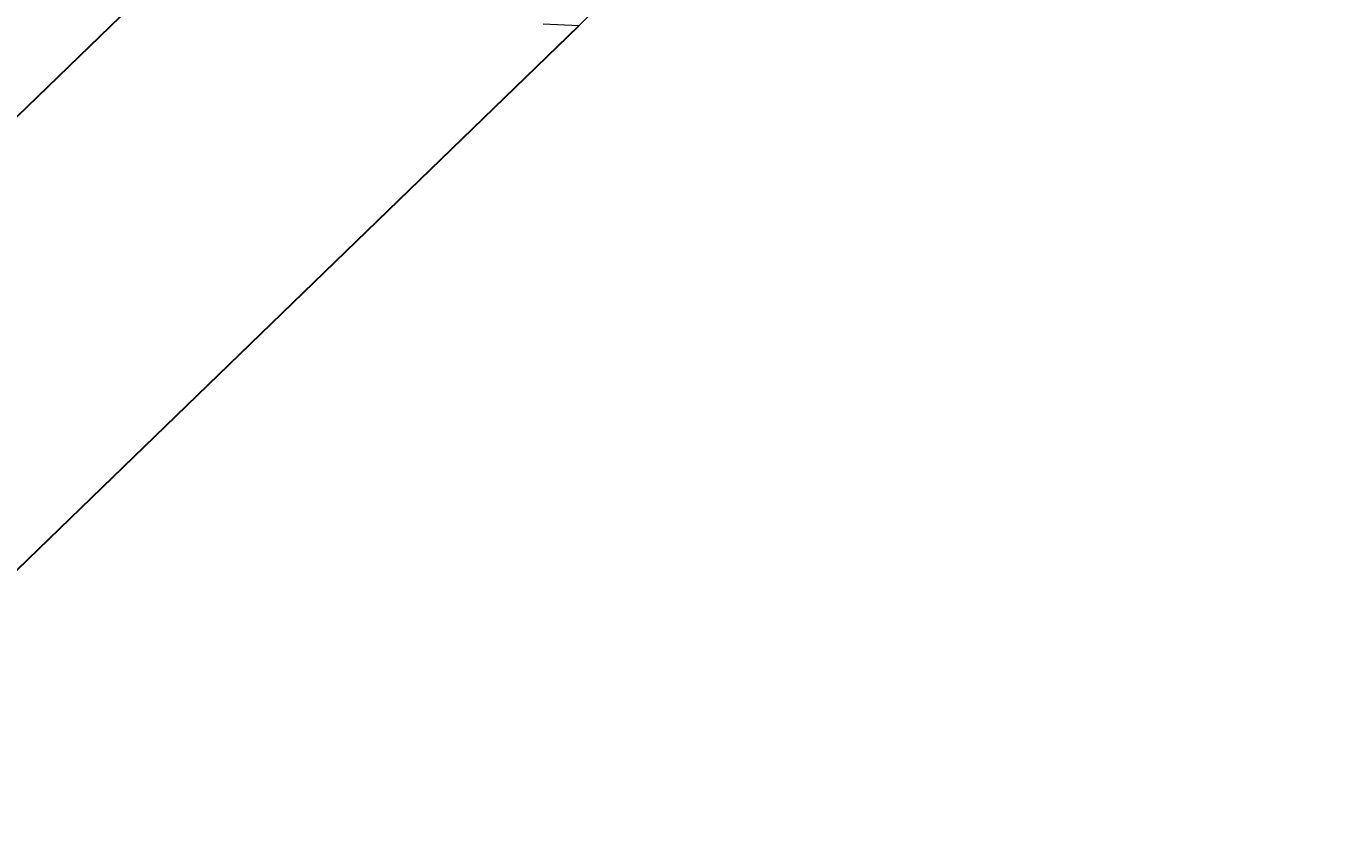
# Model space of a CAD drawing. Header units: millimetres. Extents: x 0 to 8967983, y -224399 to 13801.
# Drawn here: x 72668.2 to 72746.2, y -14872.1 to -14823.8 of the extents above; entities that cross this region are included whole.
import ezdxf
from ezdxf import colors
from ezdxf.entities.mleader import LeaderData, LeaderLine
from ezdxf.math import Vec2, Vec3

# ---------------------------------------------------------------- set-up
doc = ezdxf.new("R2010")
doc.units = ezdxf.units.MM
doc.header["$LTSCALE"] = 10
doc.layers.add('АР_Перегородки витражные', color=152, linetype='Continuous', lineweight=13)
doc.layers.add('Архитектура', color=251, linetype='Continuous')
doc.layers.add('Тонкая', color=7, linetype='Continuous')
doc.layers.get('0').off()
doc.layers.get('0').freeze()
doc.styles.add('ISOCPEUR', font='isocpeur.TTF', dxfattribs={"width": 0.7})

# ---------------------------------------------------------------- blocks, each defined once
blk = doc.blocks.new('_DOTSMALL')
at = {"color": 0, "linetype": 'ByBlock', "const_width": 0.5}
blk.add_lwpolyline([(-0.0625, 0, 1), (0.0625, 0, 1)], format="xyb", close=True, dxfattribs=at)
blk = doc.blocks.new('стойка витр.')
at = {"lineweight": 0, "ltscale": 100, "transparency": 33554687}
blk.add_lwpolyline([(-91.4479567084054, -1.960141251613095), (-69.79711318280897, -59.05493725829001), (-67.79633972485317, -59.86096016635565)], dxfattribs=at)
blk = doc.blocks.new('A$Cf7573d2c')
at = {"layer": 'АР_Перегородки витражные', "rotation": 80.28340479355269}
blk.add_blockref('стойка витр.', (29.17858439369593, -60.01344902928395), dxfattribs=at)
blk = doc.blocks.new('A$Cd39b9c29')
at = {"color": 5, "ltscale": 150}
for p, q in [((2737.194348775665, -4824.668904606078), (4710.734972454258, -2905.506042351364)), ((2748.209471335518, -4839.881630952616), (4716.914236943121, -2926.792346341535))]:
    blk.add_line(p, q, dxfattribs=at)
at = {"color": 241, "ltscale": 100, "true_color": 0xf7abae, "xscale": -1, "rotation": 55.74238624617955}
blk.add_blockref('A$Cf7573d2c', (4644.773496303824, -2786.183340854594), dxfattribs=at)
blk = doc.blocks.new('A$Cec9b444d')
at = {"layer": 'Тонкая', "ltscale": 100, "rotation": 359.8999999999999}
blk.add_blockref('A$Cd39b9c29', (-19.13216614062549, 2.909131854816223), dxfattribs=at)

msp = doc.modelspace()

# ---------------------------------------------------------------- linework, layer by layer
at = {"layer": 'Архитектура', "lineweight": 25, "transparency": 33554684}
for centre, radius, start, end in [((65159.45301748539, -9015.930754542409), 8910.481204860578, 271.0094332327385, 357.3975134262586), ((65143.5981015818, -8989.96099165603), 8940.172386791677, 271.691253669554, 356.3290814001832), ((65142.99760976783, -8996.289624404279), 9778.654617052323, 272.592547965165, 356.6353913736798), ((65135.3301872728, -8978.29999720279), 9144.28346907419, 272.8206375183432, 356.2887310665694)]:
    msp.add_arc(centre, radius, start, end, dxfattribs=at)

# ---------------------------------------------------------------- block references
msp.add_blockref('A$Cec9b444d', (68008.71991361599, -11891.70726088558), dxfattribs=at)

# ---------------------------------------------------------------- leaders
ml = msp.add_multileader_mtext('Standard', dxfattribs=at)
ml.set_content('0,000', color=256, style='ISOCPEUR')
ml.set_leader_properties(color=256, linetype='Continuous', lineweight=-1)
ml.set_arrow_properties(name='DOTSMALL')
ml.build(insert=Vec2(0, 0))
ml.multileader.update_dxf_attribs({"has_text_frame": 1, "text_left_attachment_type": 4, "text_right_attachment_type": 4, "dogleg_length": 100, "arrow_head_size": 180})
ctx = ml.context
ctx.base_point, ctx.char_height, ctx.arrow_head_size, ctx.landing_gap_size, ctx.plane_origin = Vec3(109227.8345319777, -179824.0994568599, 1.149675994230903e-08), 250, 180, 50, Vec3(109146.4410821284, -181024.9969823235, 1.149675994230903e-08)
ctx.left_attachment, ctx.right_attachment = 4, 4
notes = []
notes.append((ctx, [(0, (0, 0, 0), (0, 0), (1, 0), 1, [])]))
ctx.mtext.insert, ctx.mtext.width, ctx.mtext.line_spacing_style, ctx.mtext.flow_direction = Vec3(109277.8345319777, -179424.0994568599, 1.149675994230903e-08), 852.6970314602484, 2, 5
ml = msp.add_multileader_mtext('Standard', dxfattribs=at)
ml.set_content('+4,200', color=256, style='ISOCPEUR')
ml.set_leader_properties(color=256, linetype='Continuous', lineweight=-1)
ml.set_arrow_properties(name='DOTSMALL')
ml.build(insert=Vec2(0, 0))
ml.multileader.update_dxf_attribs({"has_text_frame": 1, "text_left_attachment_type": 4, "text_right_attachment_type": 4, "dogleg_length": 100, "arrow_head_size": 180})
ctx = ml.context
ctx.base_point, ctx.char_height, ctx.arrow_head_size, ctx.landing_gap_size, ctx.plane_origin = Vec3(79249.00321281477, -82503.53436016351), 250, 180, 50, Vec3(79167.60976296556, -83771.0985522938)
ctx.left_attachment, ctx.right_attachment = 4, 4
notes.append((ctx, [(0, (0, 0, 0), (0, 0), (1, 0), 1, [])]))
ctx.mtext.insert, ctx.mtext.width, ctx.mtext.line_spacing_style, ctx.mtext.flow_direction = Vec3(79299.00321281477, -82170.2010268302), 852.6970314602484, 2, 5
ml = msp.add_multileader_mtext('Standard', dxfattribs=at)
ml.set_content('+2,850', color=256, style='ISOCPEUR')
ml.set_leader_properties(color=256, linetype='Continuous', lineweight=-1)
ml.set_arrow_properties(name='DOTSMALL')
ml.build(insert=Vec2(0, 0))
ml.multileader.update_dxf_attribs({"has_text_frame": 1, "text_left_attachment_type": 4, "text_right_attachment_type": 4, "dogleg_length": 100, "arrow_head_size": 180})
ctx = ml.context
ctx.base_point, ctx.char_height, ctx.arrow_head_size, ctx.landing_gap_size, ctx.plane_origin = Vec3(73471.02799634411, -83200.87601029676), 250, 180, 50, Vec3(74030.93981501352, -82261.58370143706)
ctx.left_attachment, ctx.right_attachment = 4, 4
notes.append((ctx, [(0, (0, 0, 0), (0, 0), (1, 0), 1, [])]))
ctx.mtext.insert, ctx.mtext.width, ctx.mtext.line_spacing_style, ctx.mtext.flow_direction = Vec3(73521.02799634411, -82867.54267696345), 852.6970314602484, 2, 5
ml = msp.add_multileader_mtext('Standard', dxfattribs=at)
ml.set_content('0,000', color=256, style='ISOCPEUR')
ml.set_leader_properties(color=256, linetype='Continuous', lineweight=-1)
ml.set_arrow_properties(name='DOTSMALL')
ml.build(insert=Vec2(0, 0))
ml.multileader.update_dxf_attribs({"has_text_frame": 1, "text_left_attachment_type": 4, "text_right_attachment_type": 4, "dogleg_length": 100, "arrow_head_size": 180})
ctx = ml.context
ctx.base_point, ctx.char_height, ctx.arrow_head_size, ctx.landing_gap_size, ctx.plane_origin = Vec3(93570.61230941524, -179043.501211703, 1.149675994230903e-08), 250, 180, 50, Vec3(91409.39993934671, -179568.0801185216, 1.149675994230903e-08)
ctx.left_attachment, ctx.right_attachment = 4, 4
notes.append((ctx, [(0, (0, 0, 0), (0, 0), (1, 0), 1, [])]))
ctx.mtext.insert, ctx.mtext.width, ctx.mtext.line_spacing_style, ctx.mtext.flow_direction = Vec3(93620.61230941524, -178643.501211703, 1.149675994230903e-08), 852.6970314602484, 2, 5
ml = msp.add_multileader_mtext('Standard', dxfattribs=at)
ml.set_content('-1,140', color=256, style='ISOCPEUR')
ml.set_leader_properties(color=256, linetype='Continuous', lineweight=-1)
ml.set_arrow_properties(name='DOTSMALL')
ml.build(insert=Vec2(0, 0))
ml.multileader.update_dxf_attribs({"has_text_frame": 1, "text_left_attachment_type": 4, "text_right_attachment_type": 4, "dogleg_length": 100, "arrow_head_size": 180})
ctx = ml.context
ctx.base_point, ctx.char_height, ctx.arrow_head_size, ctx.landing_gap_size, ctx.plane_origin = Vec3(85513.64643370814, -171108.2295539479, 1.149675994230903e-08), 250, 180, 50, Vec3(85432.25298385893, -170822.0879778057, 1.149675994230903e-08)
ctx.left_attachment, ctx.right_attachment = 4, 4
notes.append((ctx, [(0, (0, 0, 0), (0, 0), (1, 0), 1, [])]))
ctx.mtext.insert, ctx.mtext.width, ctx.mtext.line_spacing_style, ctx.mtext.flow_direction = Vec3(85563.64643370814, -170774.8962206146, 1.149675994230903e-08), 852.6970314602484, 2, 5
ml = msp.add_multileader_mtext('Standard', dxfattribs=at)
ml.set_content('-1,140', color=256, style='ISOCPEUR')
ml.set_leader_properties(color=256, linetype='Continuous', lineweight=-1)
ml.set_arrow_properties(name='DOTSMALL')
ml.build(insert=Vec2(0, 0))
ml.multileader.update_dxf_attribs({"has_text_frame": 1, "text_left_attachment_type": 4, "text_right_attachment_type": 4, "dogleg_length": 100, "arrow_head_size": 180})
ctx = ml.context
ctx.base_point, ctx.char_height, ctx.arrow_head_size, ctx.landing_gap_size, ctx.plane_origin = Vec3(88173.50544428907, -169016.9644614541), 250, 180, 50, Vec3(88092.11199443985, -170284.5286535844)
ctx.left_attachment, ctx.right_attachment = 4, 4
notes.append((ctx, [(0, (0, 0, 0), (0, 0), (1, 0), 1, [])]))
ctx.mtext.insert, ctx.mtext.width, ctx.mtext.line_spacing_style, ctx.mtext.flow_direction = Vec3(88223.50544428907, -168683.6311281208), 852.6970314602484, 2, 5
ml = msp.add_multileader_mtext('Standard', dxfattribs=at)
ml.set_content('-2,650', color=256, style='ISOCPEUR')
ml.set_leader_properties(color=256, linetype='Continuous', lineweight=-1)
ml.set_arrow_properties(name='DOTSMALL')
ml.build(insert=Vec2(0, 0))
ml.multileader.update_dxf_attribs({"has_text_frame": 1, "text_left_attachment_type": 4, "text_right_attachment_type": 4, "dogleg_length": 100, "arrow_head_size": 180})
ctx = ml.context
ctx.base_point, ctx.char_height, ctx.arrow_head_size, ctx.landing_gap_size, ctx.plane_origin = Vec3(97964.86647307395, -185922.1176271643), 250, 180, 50, Vec3(95803.65410300542, -186513.3632006497)
ctx.left_attachment, ctx.right_attachment = 4, 4
notes.append((ctx, [(0, (0, 0, 0), (0, 0), (1, 0), 1, [])]))
ctx.mtext.insert, ctx.mtext.width, ctx.mtext.line_spacing_style, ctx.mtext.flow_direction = Vec3(98014.86647307395, -185588.784293831), 852.6970314602484, 2, 5
ml = msp.add_multileader_mtext('Standard', dxfattribs=at)
ml.set_content('{\\W0.8;-2,250}', color=256, style='ISOCPEUR')
ml.set_leader_properties(color=256, linetype='Continuous', lineweight=-1)
ml.set_arrow_properties(name='DOTSMALL')
ml.build(insert=Vec2(0, 0))
ml.multileader.update_dxf_attribs({"has_text_frame": 1, "text_left_attachment_type": 4, "text_right_attachment_type": 4, "dogleg_length": 100, "arrow_head_size": 180})
ctx = ml.context
ctx.base_point, ctx.char_height, ctx.arrow_head_size, ctx.landing_gap_size, ctx.plane_origin = Vec3(103807.2803555565, -171634.4771294484), 250, 180, 50, Vec3(103725.8869057072, -172912.5964344966)
ctx.left_attachment, ctx.right_attachment = 4, 4
notes.append((ctx, [(0, (0, 0, 0), (0, 0), (1, 0), 1, [])]))
ctx.mtext.insert, ctx.mtext.width, ctx.mtext.defined_height, ctx.mtext.line_spacing_style, ctx.mtext.flow_direction = Vec3(103857.2803555565, -171301.1437961151), 769.9889591111103, 343.8884462512117, 2, 5
ml = msp.add_multileader_mtext('Standard', dxfattribs=at)
ml.set_content('%%P0,000', color=256, style='ISOCPEUR')
ml.set_leader_properties(color=256, linetype='Continuous', lineweight=-1)
ml.set_arrow_properties(name='DOTSMALL')
ml.build(insert=Vec2(0, 0))
ml.multileader.update_dxf_attribs({"has_text_frame": 1, "text_left_attachment_type": 4, "text_right_attachment_type": 4, "dogleg_length": 100, "arrow_head_size": 180})
ctx = ml.context
ctx.base_point, ctx.char_height, ctx.arrow_head_size, ctx.landing_gap_size, ctx.plane_origin = Vec3(77765.30692788668, -167248.6201944349), 250, 180, 50, Vec3(75221.94054402775, -169195.6268845529)
ctx.left_attachment, ctx.right_attachment = 4, 4
notes.append((ctx, [(0, (0, 0, 0), (0, 0), (1, 0), 1, [])]))
ctx.mtext.insert, ctx.mtext.width, ctx.mtext.line_spacing_style, ctx.mtext.flow_direction = Vec3(77815.30692788668, -166915.2868611016), 852.6970314602484, 2, 5
ml = msp.add_multileader_mtext('Standard', dxfattribs=at)
ml.set_content('%%P0,000', color=256, style='ISOCPEUR')
ml.set_leader_properties(color=256, linetype='Continuous', lineweight=-1)
ml.set_arrow_properties(name='DOTSMALL')
ml.build(insert=Vec2(0, 0))
ml.multileader.update_dxf_attribs({"has_text_frame": 1, "text_left_attachment_type": 4, "text_right_attachment_type": 4, "dogleg_length": 100, "arrow_head_size": 180})
ctx = ml.context
ctx.base_point, ctx.char_height, ctx.arrow_head_size, ctx.landing_gap_size, ctx.plane_origin = Vec3(112176.9498613266, -179831.5959282387), 250, 180, 50, Vec3(109105.8681456613, -181421.1444692705)
ctx.left_attachment, ctx.right_attachment = 4, 4
notes.append((ctx, [(0, (0, 0, 0), (0, 0), (1, 0), 1, [])]))
ctx.mtext.insert, ctx.mtext.width, ctx.mtext.line_spacing_style, ctx.mtext.flow_direction = Vec3(112226.9498613266, -179498.2625949054), 852.6970314602484, 2, 5
ml = msp.add_multileader_mtext('Standard', dxfattribs=at)
ml.set_content('%%P0,000', color=256, style='ISOCPEUR')
ml.set_leader_properties(color=256, linetype='Continuous', lineweight=-1)
ml.set_arrow_properties(name='DOTSMALL')
ml.build(insert=Vec2(0, 0))
ml.multileader.update_dxf_attribs({"has_text_frame": 1, "text_left_attachment_type": 4, "text_right_attachment_type": 4, "dogleg_length": 100, "arrow_head_size": 180})
ctx = ml.context
ctx.base_point, ctx.char_height, ctx.arrow_head_size, ctx.landing_gap_size, ctx.plane_origin = Vec3(75855.86278546404, -202520.9245383602), 250, 180, 50, Vec3(72784.78106979874, -204110.473079392)
ctx.left_attachment, ctx.right_attachment = 4, 4
notes.append((ctx, [(0, (0, 0, 0), (0, 0), (1, 0), 1, [])]))
ctx.mtext.insert, ctx.mtext.width, ctx.mtext.line_spacing_style, ctx.mtext.flow_direction = Vec3(75905.86278546404, -202187.5912050268), 852.6970314602484, 2, 5
ml = msp.add_multileader_mtext('Standard', dxfattribs=at)
ml.set_content('+2,100', color=256, style='ISOCPEUR')
ml.set_leader_properties(color=256, linetype='Continuous', lineweight=-1)
ml.set_arrow_properties(name='DOTSMALL')
ml.build(insert=Vec2(0, 0))
ml.multileader.update_dxf_attribs({"has_text_frame": 1, "text_left_attachment_type": 4, "text_right_attachment_type": 4, "dogleg_length": 100, "arrow_head_size": 180})
ctx = ml.context
ctx.base_point, ctx.char_height, ctx.arrow_head_size, ctx.landing_gap_size, ctx.plane_origin = Vec3(108644.689688993, -173339.4403854473, 1.149675994230903e-08), 250, 180, 50, Vec3(108563.2962391438, -174607.0045775776, 1.149675994230903e-08)
ctx.left_attachment, ctx.right_attachment = 4, 4
notes.append((ctx, [(0, (0, 0, 0), (0, 0), (1, 0), 1, [])]))
ctx.mtext.insert, ctx.mtext.width, ctx.mtext.line_spacing_style, ctx.mtext.flow_direction = Vec3(108694.689688993, -173006.107052114, 1.149675994230903e-08), 852.6970314602484, 2, 5
ml = msp.add_multileader_mtext('Standard', dxfattribs=at)
ml.set_content('+4,200', color=256, style='ISOCPEUR')
ml.set_leader_properties(color=256, linetype='Continuous', lineweight=-1)
ml.set_arrow_properties(name='DOTSMALL')
ml.build(insert=Vec2(0, 0))
ml.multileader.update_dxf_attribs({"has_text_frame": 1, "text_left_attachment_type": 4, "text_right_attachment_type": 4, "dogleg_length": 100, "arrow_head_size": 180})
ctx = ml.context
ctx.base_point, ctx.char_height, ctx.arrow_head_size, ctx.landing_gap_size, ctx.plane_origin = Vec3(103467.1135695089, -92154.56210901019), 250, 180, 50, Vec3(104448.7669391362, -92272.93775942987)
ctx.left_attachment, ctx.right_attachment = 4, 4
notes.append((ctx, [(0, (0, 0, 0), (0, 0), (1, 0), 1, [])]))
ctx.mtext.insert, ctx.mtext.width, ctx.mtext.line_spacing_style, ctx.mtext.flow_direction = Vec3(103517.1135695089, -91821.22877567688), 852.6970314602484, 2, 5
ml = msp.add_multileader_mtext('Standard', dxfattribs=at)
ml.set_content('+2,100', color=256, style='ISOCPEUR')
ml.set_leader_properties(color=256, linetype='Continuous', lineweight=-1)
ml.set_arrow_properties(name='DOTSMALL')
ml.build(insert=Vec2(0, 0))
ml.multileader.update_dxf_attribs({"has_text_frame": 1, "text_left_attachment_type": 4, "text_right_attachment_type": 4, "dogleg_length": 100, "arrow_head_size": 180})
ctx = ml.context
ctx.base_point, ctx.char_height, ctx.arrow_head_size, ctx.landing_gap_size, ctx.plane_origin = Vec3(105349.2663630933, -84337.77153361922), 250, 180, 50, Vec3(99589.70007551368, -90123.14937458005)
ctx.left_attachment, ctx.right_attachment = 4, 4
notes.append((ctx, [(0, (0, 0, 0), (0, 0), (1, 0), 1, [])]))
ctx.mtext.insert, ctx.mtext.width, ctx.mtext.line_spacing_style, ctx.mtext.flow_direction = Vec3(105399.2663630933, -84004.4382002859), 852.6970314602484, 2, 5
ml = msp.add_multileader_mtext('Standard', dxfattribs=at)
ml.set_content('%%P0,000', color=256, style='ISOCPEUR')
ml.set_leader_properties(color=256, linetype='Continuous', lineweight=-1)
ml.set_arrow_properties(name='DOTSMALL')
ml.build(insert=Vec2(0, 0))
ml.multileader.update_dxf_attribs({"has_text_frame": 1, "text_left_attachment_type": 4, "text_right_attachment_type": 4, "dogleg_length": 100, "arrow_head_size": 180})
ctx = ml.context
ctx.base_point, ctx.char_height, ctx.arrow_head_size, ctx.landing_gap_size, ctx.plane_origin = Vec3(73396.09986243525, -204238.7608166377), 250, 180, 50, Vec3(70277.29966569098, -203473.5771297424)
ctx.left_attachment, ctx.right_attachment = 4, 4
notes.append((ctx, [(0, (0, 0, 0), (0, 0), (1, 0), 1, [])]))
ctx.mtext.insert, ctx.mtext.width, ctx.mtext.line_spacing_style, ctx.mtext.flow_direction = Vec3(73446.09986243525, -203905.4274833043), 852.6970314602484, 2, 5
ml = msp.add_multileader_mtext('Standard', dxfattribs=at)
ml.set_content('%%P0,000', color=256, style='ISOCPEUR')
ml.set_leader_properties(color=256, linetype='Continuous', lineweight=-1)
ml.set_arrow_properties(name='DOTSMALL')
ml.build(insert=Vec2(0, 0))
ml.multileader.update_dxf_attribs({"has_text_frame": 1, "text_left_attachment_type": 4, "text_right_attachment_type": 4, "dogleg_length": 100, "arrow_head_size": 180})
ctx = ml.context
ctx.base_point, ctx.char_height, ctx.arrow_head_size, ctx.landing_gap_size, ctx.plane_origin = Vec3(80111.56057722156, -169396.6651229074), 250, 180, 50, Vec3(76159.99959400075, -170835.1421161888)
ctx.left_attachment, ctx.right_attachment = 4, 4
notes.append((ctx, [(0, (0, 0, 0), (0, 0), (1, 0), 1, [])]))
ctx.mtext.insert, ctx.mtext.width, ctx.mtext.line_spacing_style, ctx.mtext.flow_direction = Vec3(80161.56057722156, -169063.3317895741), 852.6970314602484, 2, 5
ml = msp.add_multileader_mtext('Standard', dxfattribs=at)
ml.set_content('+4,200', color=256, style='ISOCPEUR')
ml.set_leader_properties(color=256, linetype='Continuous', lineweight=-1)
ml.set_arrow_properties(name='DOTSMALL')
ml.build(insert=Vec2(0, 0))
ml.multileader.update_dxf_attribs({"has_text_frame": 1, "text_left_attachment_type": 4, "text_right_attachment_type": 4, "dogleg_length": 100, "arrow_head_size": 180})
ctx = ml.context
ctx.base_point, ctx.char_height, ctx.arrow_head_size, ctx.landing_gap_size, ctx.plane_origin = Vec3(77087.65829797098, -86344.20115790809), 250, 180, 50, Vec3(75322.34742495697, -89823.29424378941)
ctx.left_attachment, ctx.right_attachment = 4, 4
notes.append((ctx, [(0, (0, 0, 0), (0, 0), (1, 0), 1, [])]))
ctx.mtext.insert, ctx.mtext.width, ctx.mtext.line_spacing_style, ctx.mtext.flow_direction = Vec3(77137.65829797098, -86010.86782457477), 852.6970314602484, 2, 5
ml = msp.add_multileader_mtext('Standard', dxfattribs=at)
ml.set_content('Л.3', color=256, style='ISOCPEUR')
ml.set_leader_properties(color=256, linetype='Continuous', lineweight=-1)
ml.set_arrow_properties(name='DOTSMALL')
ml.build(insert=Vec2(0, 0))
ml.multileader.update_dxf_attribs({"has_text_frame": 1, "text_left_attachment_type": 4, "text_right_attachment_type": 4, "dogleg_length": 100, "arrow_head_size": 180})
ctx = ml.context
ctx.base_point, ctx.char_height, ctx.arrow_head_size, ctx.landing_gap_size, ctx.plane_origin = Vec3(73917.93742473226, -204990.7275228011), 250, 180, 50, Vec3(98695.63924480753, -215170.2203547314)
ctx.left_attachment, ctx.right_attachment = 4, 4
notes.append((ctx, [(0, (0, 0, 0), (0, 0), (1, 0), 1, [])]))
ctx.mtext.insert, ctx.mtext.width, ctx.mtext.line_spacing_style, ctx.mtext.flow_direction = Vec3(73967.93742473226, -204657.3941894678), 852.6970314602484, 2, 5
ml = msp.add_multileader_mtext('Standard', dxfattribs=at)
ml.set_content('Л.4', color=256, style='ISOCPEUR')
ml.set_leader_properties(color=256, linetype='Continuous', lineweight=-1)
ml.set_arrow_properties(name='DOTSMALL')
ml.build(insert=Vec2(0, 0))
ml.multileader.update_dxf_attribs({"has_text_frame": 1, "text_left_attachment_type": 4, "text_right_attachment_type": 4, "dogleg_length": 100, "arrow_head_size": 180})
ctx = ml.context
ctx.base_point, ctx.char_height, ctx.arrow_head_size, ctx.landing_gap_size, ctx.plane_origin = Vec3(81011.08483592642, -170179.9664768753), 250, 180, 50, Vec3(106247.0021695468, -181803.0859569088)
ctx.left_attachment, ctx.right_attachment = 4, 4
notes.append((ctx, [(0, (0, 0, 0), (0, 0), (1, 0), 1, [])]))
ctx.mtext.insert, ctx.mtext.width, ctx.mtext.line_spacing_style, ctx.mtext.flow_direction = Vec3(81061.08483592642, -169846.633143542), 852.6970314602484, 2, 5
ml = msp.add_multileader_mtext('Standard', dxfattribs=at)
ml.set_content('Л.5', color=256, style='ISOCPEUR')
ml.set_leader_properties(color=256, linetype='Continuous', lineweight=-1)
ml.set_arrow_properties(name='DOTSMALL')
ml.build(insert=Vec2(0, 0))
ml.multileader.update_dxf_attribs({"has_text_frame": 1, "text_left_attachment_type": 4, "text_right_attachment_type": 4, "dogleg_length": 100, "arrow_head_size": 180})
ctx = ml.context
ctx.base_point, ctx.char_height, ctx.arrow_head_size, ctx.landing_gap_size, ctx.plane_origin = Vec3(108596.3086329371, -175873.6562879031), 250, 180, 50, Vec3(133832.2259665575, -187496.7757679366)
ctx.left_attachment, ctx.right_attachment = 4, 4
notes.append((ctx, [(0, (0, 0, 0), (0, 0), (1, 0), 1, [])]))
ctx.mtext.insert, ctx.mtext.width, ctx.mtext.line_spacing_style, ctx.mtext.flow_direction = Vec3(108646.3086329371, -175540.3229545698), 852.6970314602484, 2, 5
ml = msp.add_multileader_mtext('Standard', dxfattribs=at)
ml.set_content('Л.4', color=256, style='ISOCPEUR')
ml.set_leader_properties(color=256, linetype='Continuous', lineweight=-1)
ml.set_arrow_properties(name='DOTSMALL')
ml.build(insert=Vec2(0, 0))
ml.multileader.update_dxf_attribs({"has_text_frame": 1, "text_left_attachment_type": 4, "text_right_attachment_type": 4, "dogleg_length": 100, "arrow_head_size": 180})
ctx = ml.context
ctx.base_point, ctx.char_height, ctx.arrow_head_size, ctx.landing_gap_size, ctx.plane_origin = Vec3(73594.99102454315, -81123.31090853446), 250, 180, 50, Vec3(101713.4529228418, -93260.06902363304)
ctx.left_attachment, ctx.right_attachment = 4, 4
notes.append((ctx, [(0, (0, 0, 0), (0, 0), (1, 0), 1, [])]))
ctx.mtext.insert, ctx.mtext.width, ctx.mtext.line_spacing_style, ctx.mtext.flow_direction = Vec3(73644.99102454315, -80789.97757520115), 852.6970314602484, 2, 5
ml = msp.add_multileader_mtext('Standard', dxfattribs=at)
ml.set_content('Л.5', color=256, style='ISOCPEUR')
ml.set_leader_properties(color=256, linetype='Continuous', lineweight=-1)
ml.set_arrow_properties(name='DOTSMALL')
ml.build(insert=Vec2(0, 0))
ml.multileader.update_dxf_attribs({"has_text_frame": 1, "text_left_attachment_type": 4, "text_right_attachment_type": 4, "dogleg_length": 100, "arrow_head_size": 180})
ctx = ml.context
ctx.base_point, ctx.char_height, ctx.arrow_head_size, ctx.landing_gap_size, ctx.plane_origin = Vec3(103544.1833161792, -85224.39713522712), 250, 180, 50, Vec3(129298.6767198526, -98953.75883466088)
ctx.left_attachment, ctx.right_attachment = 4, 4
notes.append((ctx, [(0, (0, 0, 0), (0, 0), (1, 0), 1, [])]))
ctx.mtext.insert, ctx.mtext.width, ctx.mtext.line_spacing_style, ctx.mtext.flow_direction = Vec3(103594.1833161792, -84891.0638018938), 852.6970314602484, 2, 5
for ctx, leaders in notes:
    for number, flags, end, landing, length, lines in leaders:
        leader = LeaderData()
        leader.index, (leader.has_last_leader_line, leader.has_dogleg_vector, leader.attachment_direction) = number, flags
        leader.last_leader_point, leader.dogleg_vector, leader.dogleg_length = Vec3(end), Vec3(landing), length
        for number, points, colour, breaks in lines:
            line = LeaderLine()
            line.index, line.vertices, line.color, line.breaks = number, Vec3.list(points), colors.encode_raw_color(colour), breaks
            leader.lines.append(line)
        ctx.leaders.append(leader)

doc.saveas('drawing.dxf')
